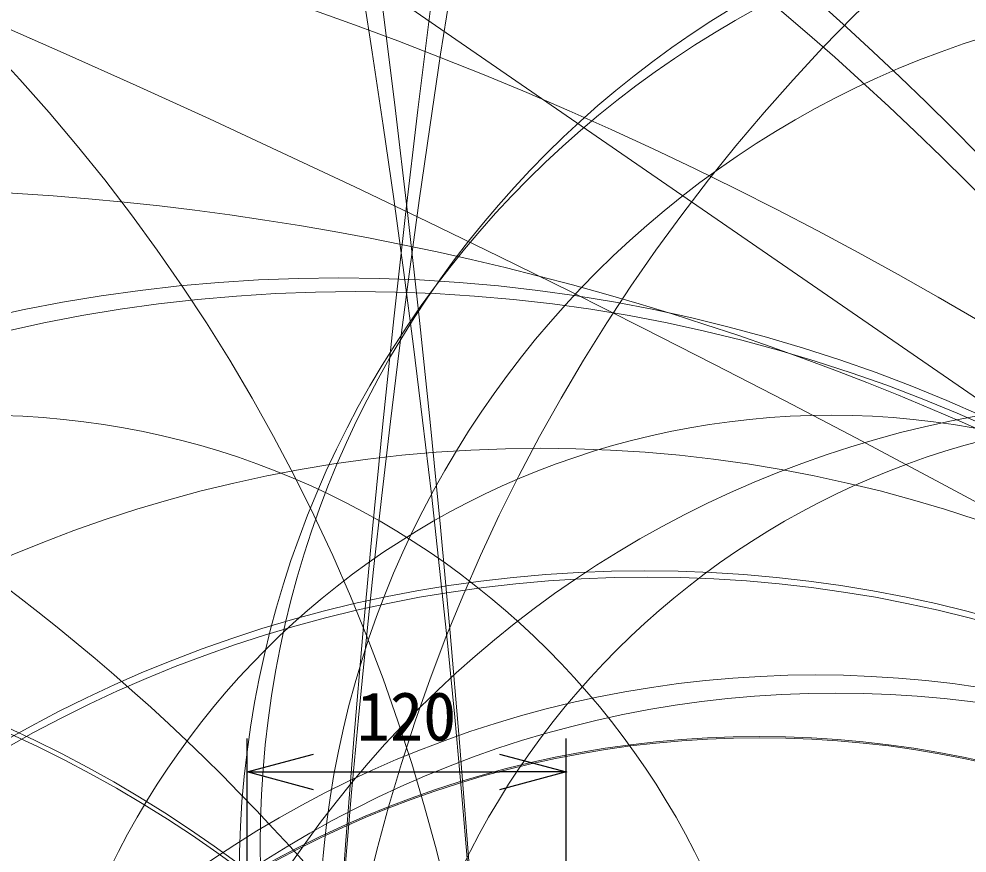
# Model space of a CAD drawing. Units: millimetres, scale not verified. Extents: x -13518 to 23396, y -15630 to 11631.
# Drawn here: x -33.85 to 1.77, y 78.92 to 110.26 of the extents above; entities that cross this region are included whole.
import ezdxf
from ezdxf.enums import TextEntityAlignment as Align

# ---------------------------------------------------------------- set-up
doc = ezdxf.new("R2010")
doc.units = ezdxf.units.MM
doc.header["$LTSCALE"] = 0.125
doc.header["$PDMODE"] = 32
doc.header["$PDSIZE"] = 0.025
for name, color, linetype in [('0-0_0', 7, 'Continuous'), ('0-5_SUNPO', 7, 'Continuous'), ('0-6_Defpoints', 7, 'Continuous')]:
    doc.layers.add(name, color=color, linetype=linetype)
doc.layers.add('0-4_GAIKEI', color=1, linetype='Continuous', lineweight=18)
doc.styles.add('ＭＳ ゴシック', font='')
doc.styles.get('ＭＳ ゴシック').set_extended_font_data('MS Gothic')

# ---------------------------------------------------------------- blocks, each defined once
blk = doc.blocks.new('_Open30')
at = {"layer": '0-0_0'}
blk.add_line((0, 0), (-1, 0), dxfattribs=at)
blk.add_lwpolyline([(-1, 0.26795), (0, 0), (-1, -0.26795)], dxfattribs=at)
blk = doc.blocks.new('D16')
at = {"layer": '0-5_SUNPO'}
for p, q in [((477.9777, -566.3463), (477.9777, -558.7225)), ((489.9706, -566.351), (489.9706, -558.7225)), ((480.4777, -559.9725), (487.4706, -559.9725))]:
    blk.add_line(p, q, dxfattribs=at)
at = {"layer": '0-6_Defpoints'}
for p in [(489.9706, -559.9725), (477.9777, -566.9713), (489.9706, -566.976)]:
    blk.add_point(p, dxfattribs=at)
at = {"layer": '0-5_SUNPO', "xscale": 2.5, "yscale": 2.5, "rotation": 180}
blk.add_blockref('_Open30', (477.9777, -559.9725), dxfattribs=at)
at = {"layer": '0-5_SUNPO', "xscale": 2.5, "yscale": 2.5}
blk.add_blockref('_Open30', (489.9706, -559.9725), dxfattribs=at)
at = {"layer": '0-5_SUNPO', "style": 'ＭＳ ゴシック'}
blk.add_text('120', height=1.833, dxfattribs=at).set_placement((482.0992, -559.3475), align=Align.BOTTOM_LEFT)
blk = doc.blocks.new('2016Mar24-185107-5334-1')
at = {"layer": '0-4_GAIKEI'}
for centre, radius in [((1633.5857, 1138.9335), 1998.5303), ((-4943.0914, -7071.0739), 8624.3126), ((-714.156, 1.3565), 712.7527), ((-390.7038, -1.9096), 388.6825), ((-358.1415, -2.5617), 356.7168), ((-275.0222, 43.8554), 275.7766), ((-274.1018, -2.7469), 272.0774), ((-169.9713, 24.4021), 169.3384), ((-147.6986, 8.571), 146.726), ((-171.0997, -35.7378), 175.1462), ((-133.5779, -8.4716), 132.6051), ((-102.9102, 6.0901), 101.4854), ((-102.575, 6.0981), 101.1501), ((-91.7809, 9.0852), 90.6145), ((-97.3915, -8.8791), 96.225), ((-283.6413, -410.8048), 496.548), ((-74.1102, 6.0968), 72.0858), ((-81.421, -8.9637), 80.2544), ((-59.8093, 9.5111), 58.8317), ((-66.577, -9.2296), 65.5999), ((-57.2375, 8.1006), 47.2345), ((-37.9181, 13.3634), 36.7199), ((-38.3177, 12.1287), 37.1139), ((-36.7965, 9.6903), 35.6268), ((-40.6941, -9.4379), 39.5248)]:
    blk.add_circle(centre, radius, dxfattribs=at)
at = {"layer": '0-4_GAIKEI', "color": 7}
for centre, radius in [((-120.0905, -89.6812), 142.4954), ((-90.5403, -67.4791), 105.5262), ((-90.5403, -67.4791), 105.5262)]:
    blk.add_circle(centre, radius, dxfattribs=at)

msp = doc.modelspace()

# ---------------------------------------------------------------- linework, layer by layer
at = {"layer": '0-4_GAIKEI'}
for centre, radius in [((-19.2848, 2945.6327), 2868.9089), ((-19.2848, 2934.3635), 2857.4399), ((-641.5262, 31.0658), 626.3595), ((601.7604, 31.1294), 625.1617), ((-16.6606, 323.8826), 250.1964), ((-21.9106, 323.6611), 249.9749), ((-20.2144, 292.0172), 218.5295), ((-18.3553, 292.0172), 218.5295), ((-458.8668, 41.4814), 443.4033), ((419.4945, 41.5312), 442.5992), ((-21.9159, 198.872), 125.3688), ((-16.6564, 199.017), 125.5137), ((-79.5598, 25.3946), 114.2277), ((-78.995, 23.3295), 114.2494), ((-84.5391, 61.8995), 68.53), ((45.9649, 61.9), 68.5255), ((-21.8265, 41.8359), 58.6938), ((-21.2046, 41.9348), 58.0807), ((-35.25, 65.2893), 30.0769), ((-3.3198, 65.2892), 30.0767), ((9.8867, 65.2893), 30.0769), ((-14.2485, 43.0991), 51.0284), ((-3.9149, 45.1088), 40.5013), ((-3.1511, 45.2137), 39.7156), ((-6.0251, 45.2288), 38.065), ((-6.0171, 45.1741), 38.0723)]:
    msp.add_circle(centre, radius, dxfattribs=at)
at = {"layer": '0-4_GAIKEI', "color": 7}
for centre, radius in [((-80.7953, 27.2651), 77.1793), ((-10.3311, 41.1392), 48.3877), ((-10.2351, 40.8942), 48.388), ((-53.3714, 41.3508), 46.3838), ((-53.2676, 41.113), 46.3834)]:
    msp.add_circle(centre, radius, dxfattribs=at)

# ---------------------------------------------------------------- block references
at = {"layer": '0-0_0'}
msp.add_blockref('2016Mar24-185107-5334-1', (49.8518, 65.8711), dxfattribs=at)
at = {"layer": '0-5_SUNPO'}
msp.add_blockref('D16', (-503.259, 641.9382), dxfattribs=at)

doc.saveas('drawing.dxf')
